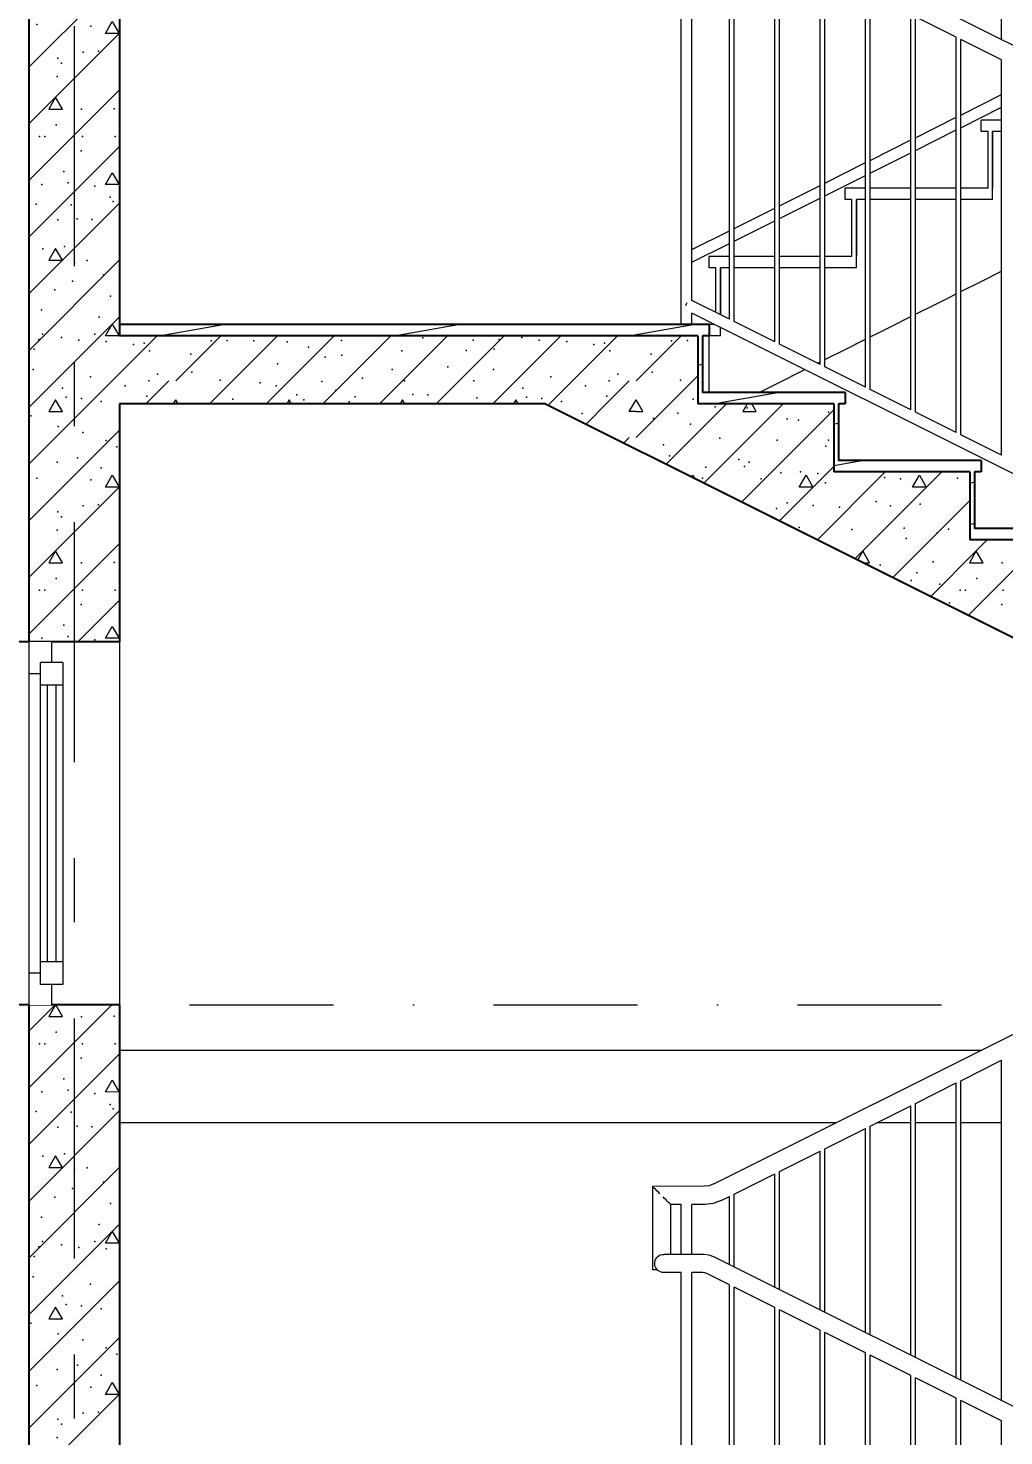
# Model space of a CAD drawing. Header units: millimetres. Extents: x 18162 to 7085488, y 72188 to 247925.
# Drawn here: x 3665227 to 3667379, y 133168 to 136271 of the extents above; entities that cross this region are included whole.
import ezdxf
from ezdxf.enums import TextEntityAlignment as Align

# ---------------------------------------------------------------- set-up
doc = ezdxf.new("R2010")
doc.units = ezdxf.units.MM
doc.header["$MEASUREMENT"] = 0
for name, pattern in [('Dot & Dashed', [670.277762, 317.5, -176.388889, 0, -176.388874]), ('Double Dashed', [1093.611073, 529.166651, -211.666656, 141.111112, -211.666656]), ('Wipeout_Contour', [1000, 0, -1000])]:
    doc.linetypes.add(name, pattern=pattern)
for name, color, linetype in [('Archicad Windows', 7, 'Continuous'), ('Interior - Stair & Railing', 7, 'Continuous'), ('Structural - Bearing', 7, 'Continuous'), ('Structural - Grid', 7, 'Continuous'), ('Structural - Stair & Railing', 7, 'Continuous')]:
    doc.layers.add(name, color=color, linetype=linetype)
doc.styles.add('GENERATED_STYLE_3', font='', dxfattribs={"width": 0.8})
doc.styles.get('GENERATED_STYLE_3').set_extended_font_data('ISOCPEUR MON')
doc.dimstyles.new('GENERATED_STYLE__7', dxfattribs={"dimtxt": 220.000005, "dimasz": 114, "dimexe": 0.18, "dimexo": 342.629951, "dimgap": 0, "dimtad": 1, "dimdec": 0, "dimzin": 0, "dimdsep": 46, "dimtxsty": 'GENERATED_STYLE_3', "dimblk": 'ARROWHEAD_2', "dimblk1": 'ARROWHEAD_2', "dimblk2": 'ARROWHEAD_2', "dimcen": 0.09, "dimclrd": 13, "dimclre": 13, "dimclrt": 13, "dimadec": 0, "dimazin": 0, "dimtfac": 1, "dimtdec": 4, "dimtmove": 0, "dimatfit": 3, "dimfxl": 1, "dimtolj": 1, "dimtzin": 0, "dimarcsym": 0})
pattern_1 = [(10, (3761974.73, 95118.01), (-15.628336, 88.632695), [])]

# ---------------------------------------------------------------- blocks, each defined once
blk = doc.blocks.new('*X917', base_point=(3761974.7, 95118))
at = {"layer": 'Structural - Bearing', "color": 7, "linetype": 'Continuous', "lineweight": 9}
for p, q in [((3665229.1, 133934.9), (3665312.1, 134018)), ((3665229.1, 133809.9), (3665429.1, 134009.9)), ((3665397.6, 133926), (3665412.8, 133952)), ((3665427.7, 133925.9), (3665397.6, 133926)), ((3665412.8, 133952), (3665427.7, 133925.9)), ((3665229.1, 133684.9), (3665429.1, 133884.9)), ((3665287.8, 133785.3), (3665272.9, 133759.3)), ((3665302.9, 133759.3), (3665287.8, 133785.3)), ((3665229.1, 133559.9), (3665429.1, 133759.9)), ((3665272.9, 133759.3), (3665302.9, 133759.3)), ((3665229.1, 133434.9), (3665429.1, 133634.9)), ((3665397.6, 133592.6), (3665412.8, 133618.6)), ((3665412.8, 133618.6), (3665427.7, 133592.6)), ((3665427.7, 133592.6), (3665397.6, 133592.6)), ((3665229.1, 133309.9), (3665429.1, 133509.9)), ((3665287.8, 133452), (3665272.9, 133425.9)), ((3665302.9, 133426), (3665287.8, 133452)), ((3665272.9, 133425.9), (3665302.9, 133426)), ((3665229.1, 133184.9), (3665429.1, 133384.9)), ((3665397.6, 133259.3), (3665412.8, 133285.3)), ((3665412.8, 133285.3), (3665427.7, 133259.3)), ((3665287.8, 133118.6), (3665429.1, 133259.9)), ((3665427.7, 133259.3), (3665397.6, 133259.3)), ((3665229.1, 132934.9), (3665412.8, 133118.6)), ((3665229.1, 133059.9), (3665287.8, 133118.6)), ((3665287.8, 133118.6), (3665272.9, 133092.6)), ((3665302.9, 133092.6), (3665287.8, 133118.6)), ((3665412.8, 133118.6), (3665429.1, 133134.9)), ((3665272.9, 133092.6), (3665302.9, 133092.6)), ((3665229.1, 132809.9), (3665429.1, 133009.9)), ((3665397.6, 132926), (3665412.8, 132952)), ((3665412.8, 132952), (3665427.7, 132925.9)), ((3665427.7, 132925.9), (3665397.6, 132926)), ((3665229.1, 132684.9), (3665429.1, 132884.9)), ((3665287.8, 132785.3), (3665272.9, 132759.3)), ((3665302.9, 132759.3), (3665287.8, 132785.3)), ((3665229.1, 132559.9), (3665429.1, 132759.9)), ((3665272.9, 132759.3), (3665302.9, 132759.3)), ((3665229.1, 132434.9), (3665429.1, 132634.9)), ((3665397.6, 132592.6), (3665412.8, 132618.6)), ((3665427.7, 132592.6), (3665397.6, 132592.6)), ((3665412.8, 132618.6), (3665427.7, 132592.6)), ((3665229.1, 132309.9), (3665429.1, 132509.9)), ((3665287.8, 132452), (3665272.9, 132425.9)), ((3665302.9, 132426), (3665287.8, 132452)), ((3665272.9, 132425.9), (3665302.9, 132426)), ((3665229.1, 132184.9), (3665429.1, 132384.9)), ((3665397.6, 132259.3), (3665412.8, 132285.3)), ((3665412.8, 132285.3), (3665427.7, 132259.3)), ((3665287.8, 132118.6), (3665429.1, 132259.9)), ((3665427.7, 132259.3), (3665397.6, 132259.3)), ((3665412.8, 132118.6), (3665429.1, 132134.9)), ((3665229.1, 131934.9), (3665412.8, 132118.6)), ((3665229.1, 132059.9), (3665287.8, 132118.6)), ((3665287.8, 132118.6), (3665272.9, 132092.6)), ((3665302.9, 132092.6), (3665287.8, 132118.6)), ((3665272.9, 132092.6), (3665302.9, 132092.6)), ((3665337.2, 131918), (3665429.1, 132009.9)), ((3665397.6, 131925.9), (3665412.8, 131951.9)), ((3665412.8, 131951.9), (3665427.7, 131925.9)), ((3665427.7, 131925.9), (3665397.6, 131925.9))]:
    blk.add_line(p, q, dxfattribs=at)
for p in [(3665344.5, 134000.3), (3665257.8, 133926), (3665306.1, 133954.9), (3665315.8, 133930.3), (3665374.1, 133922.9), (3665408, 133898.3), (3665244.8, 133882.9), (3665322.1, 133881.4), (3665414.8, 133889.1), (3665229.4, 133844.3), (3665293, 133848.4), (3665335.1, 133850.8), (3665367.7, 133849.2), (3665367.7, 133849.2), (3665259.9, 133784.3), (3665307.6, 133789.5), (3665329.5, 133754.7), (3665357.8, 133758.6), (3665428.6, 133769.1), (3665325.2, 133713.1), (3665393.3, 133727.5), (3665286.5, 133694.4), (3665409.1, 133680.2), (3665256.8, 133650.2), (3665383.9, 133634.1), (3665251, 133584.7), (3665258.7, 133596.1), (3665300.9, 133588.8), (3665339.1, 133583.1), (3665374.6, 133596.1), (3665240.2, 133563), (3665399.7, 133580.1), (3665238.5, 133518.2), (3665365.1, 133502.1), (3665303.1, 133477), (3665311.4, 133457.2), (3665345.3, 133454.9), (3665388.3, 133447.9), (3665233.1, 133416.6), (3665293.2, 133392.6), (3665348, 133379.7), (3665399.4, 133362.1), (3665422.5, 133348.2), (3665291.4, 133314.3), (3665336.2, 133323.9), (3665246.4, 133278.7), (3665365.4, 133275.6), (3665388.5, 133301.9), (3665348.5, 133218), (3665382.4, 133220), (3665292.7, 133204.5), (3665300.5, 133193.7), (3665291.2, 133164.3), (3665345, 133092), (3665417.2, 133093.2), (3665289, 133058), (3665252.3, 133031.9), (3665264.4, 133032), (3665347.1, 133031.9), (3665419.2, 133031.9), (3665344.5, 133000.3), (3665306.1, 132954.9), (3665257.8, 132925.9), (3665315.8, 132930.2), (3665374.1, 132922.9), (3665244.8, 132882.9), (3665322.1, 132881.3), (3665408, 132898.3), (3665414.8, 132889.1), (3665229.4, 132844.3), (3665293, 132848.3), (3665335.1, 132850.8), (3665367.7, 132849.2), (3665367.7, 132849.2), (3665259.9, 132784.3), (3665307.6, 132789.4), (3665329.5, 132754.7), (3665357.8, 132758.5), (3665428.6, 132769.1), (3665393.3, 132727.4), (3665286.5, 132694.4), (3665325.2, 132713.1), (3665409.1, 132680.2), (3665256.8, 132650.2), (3665383.9, 132634.1), (3665258.7, 132596.1), (3665374.6, 132596.1), (3665240.2, 132563), (3665251, 132584.6), (3665300.9, 132588.8), (3665339.1, 132583.1), (3665399.7, 132580), (3665238.5, 132518.2), (3665365.1, 132502.1), (3665303.1, 132477), (3665311.4, 132457.2), (3665345.3, 132454.8), (3665388.3, 132447.8), (3665233.1, 132416.6), (3665293.2, 132392.6), (3665348, 132379.7), (3665399.4, 132362.1), (3665422.5, 132348.2), (3665291.4, 132314.3), (3665336.2, 132323.9), (3665388.5, 132301.9), (3665246.4, 132278.7), (3665365.4, 132275.6), (3665348.5, 132217.9), (3665382.4, 132220), (3665292.7, 132204.5), (3665300.5, 132193.7), (3665291.2, 132164.3), (3665345, 132092), (3665417.2, 132093.2), (3665252.3, 132031.8), (3665264.4, 132032), (3665289, 132058), (3665347.1, 132031.8), (3665419.2, 132031.8), (3665344.5, 132000.3), (3665306.1, 131954.9), (3665257.8, 131925.9), (3665315.8, 131930.2), (3665374.1, 131922.9)]:
    blk.add_point(p, dxfattribs=at)
blk = doc.blocks.new('*X925', base_point=(3761974.7, 95118))
at = {"layer": 'Structural - Stair & Railing', "color": 7, "linetype": 'Continuous', "lineweight": 9}
for p, q in [((3666374.3, 135440.1), (3666377.2, 135443)), ((3666457.7, 135398.4), (3666502.2, 135443)), ((3666552.9, 135426), (3666562.8, 135443)), ((3666568, 135426), (3666552.9, 135426)), ((3666568, 135368.7), (3666642.4, 135443)), ((3666568, 135426), (3666583.1, 135426)), ((3666583.1, 135426), (3666573.3, 135443)), ((3666634.4, 135310.1), (3666767.4, 135443)), ((3666717.8, 135268.4), (3666892.4, 135443)), ((3666801.1, 135226.7), (3667004, 135429.6)), ((3666812.9, 135443), (3666803.1, 135426)), ((3666803.1, 135426), (3666833.1, 135426)), ((3666833.1, 135426), (3666823.3, 135443)), ((3666541, 135356.8), (3666552.9, 135368.7)), ((3666884.4, 135185.1), (3667004, 135304.6)), ((3666967.8, 135143.4), (3667117.4, 135293)), ((3667068, 135118.7), (3667242.4, 135293)), ((3666691, 135281.8), (3666693, 135285.3)), ((3666693, 135285.3), (3666696.7, 135278.9)), ((3666927.9, 135259.3), (3666943, 135285.3)), ((3666957.9, 135259.3), (3666927.9, 135259.3)), ((3666943, 135285.3), (3666957.9, 135259.3)), ((3667177.9, 135259.3), (3667193, 135285.3)), ((3667207.9, 135259.3), (3667177.9, 135259.3)), ((3667193, 135285.3), (3667207.9, 135259.3)), ((3667193, 135118.7), (3667304, 135229.6)), ((3667318, 135118.7), (3667342.4, 135143)), ((3667051.1, 135101.7), (3667068, 135118.6)), ((3667068, 135118.7), (3667056.7, 135098.9)), ((3667083.1, 135092.7), (3667068, 135118.7)), ((3667134.4, 135060.1), (3667193, 135118.6)), ((3667217.8, 135018.4), (3667318, 135118.6)), ((3667301.1, 134976.7), (3667443, 135118.6)), ((3667318, 135118.7), (3667303.1, 135092.6)), ((3667333.1, 135092.7), (3667318, 135118.7)), ((3667069.3, 135092.6), (3667083.1, 135092.7)), ((3667303.1, 135092.6), (3667333.1, 135092.7))]:
    blk.add_line(p, q, dxfattribs=at)
for p in [(3666448.8, 135421.2), (3666448.8, 135421.2), (3666660, 135422.4), (3666742.4, 135436.3), (3666813.2, 135433.8), (3666992.3, 135424.7), (3666606.5, 135410.3), (3666688.2, 135398), (3666901.1, 135410), (3666926.4, 135406.6), (3666628.8, 135352.2), (3666752.6, 135366.9), (3666879.2, 135362.6), (3666992.3, 135362.9), (3666641.5, 135328.2), (3666986.1, 135349.8), (3666721.5, 135303.6), (3666794.5, 135320.4), (3666806.8, 135305), (3666817.7, 135314.3), (3666887.2, 135291.1), (3666930.7, 135292.8), (3666714.1, 135278.7), (3666843.9, 135277.2), (3666969.1, 135289.5), (3666985.8, 135268.9), (3667115.9, 135280.3), (3667151.4, 135277.2), (3667276.6, 135278.7), (3667097.4, 135227.7), (3666877.9, 135212.3), (3666901.3, 135224.4), (3666958.8, 135218.7), (3667016.6, 135214.8), (3667128.8, 135218), (3667128.8, 135218), (3667194.7, 135221.5), (3666927.4, 135170.6), (3667044, 135165.9), (3667159.2, 135169), (3667257.1, 135166.7), (3667163.8, 135145.8), (3667231.7, 135158.7), (3667106.1, 135086.9), (3667223.3, 135094.6), (3667375.2, 135092.1), (3667174.3, 135053.5), (3667187.1, 135070.2), (3667238.2, 135045.4), (3667319.2, 135058), (3667282.6, 135031.9), (3667294.6, 135032), (3667377.3, 135031.9), (3667259.3, 135004.5), (3667374.7, 135000.3)]:
    blk.add_point(p, dxfattribs=at)
blk = doc.blocks.new('*X926', base_point=(3761974.7, 95118))
at = {"layer": 'Structural - Stair & Railing', "color": 7, "linetype": 'Continuous', "lineweight": 9}
for p, q in [((3665429.1, 135510), (3665512.1, 135593)), ((3665552.9, 135493.7), (3665652.2, 135593)), ((3665627.2, 135443), (3665777.2, 135593)), ((3665662.8, 135592.7), (3665663, 135593)), ((3665692.8, 135592.6), (3665662.8, 135592.7)), ((3665692.6, 135593), (3665692.8, 135592.6)), ((3665752.2, 135443), (3665902.2, 135593)), ((3665877.2, 135443), (3666027.2, 135593)), ((3665912.8, 135592.7), (3665913, 135593)), ((3665942.8, 135592.6), (3665912.8, 135592.7)), ((3665942.6, 135593), (3665942.8, 135592.6)), ((3666002.2, 135443), (3666152.2, 135593)), ((3666127.2, 135443), (3666277.2, 135593)), ((3666162.8, 135592.7), (3666163, 135593)), ((3666192.8, 135592.6), (3666162.8, 135592.7)), ((3666192.6, 135593), (3666192.8, 135592.6)), ((3666252.2, 135443), (3666402.2, 135593)), ((3666377.2, 135443), (3666527.2, 135593)), ((3666412.8, 135592.7), (3666413, 135593)), ((3666442.8, 135592.6), (3666412.8, 135592.7)), ((3666442.6, 135593), (3666442.8, 135592.6)), ((3666568, 135493.7), (3666667.4, 135593)), ((3666677.9, 135592.7), (3666678.1, 135593)), ((3666704, 135592.6), (3666677.9, 135592.7)), ((3665487.1, 135443), (3665537.8, 135493.7)), ((3666502.2, 135443), (3666552.9, 135493.7)), ((3666642.4, 135443), (3666704, 135504.6)), ((3665547.7, 135443), (3665552.9, 135452)), ((3665558.1, 135443), (3665552.9, 135452)), ((3665802.9, 135452), (3665797.7, 135443)), ((3665808.1, 135443), (3665802.9, 135452)), ((3666052.9, 135452), (3666047.7, 135443)), ((3666058.1, 135443), (3666052.9, 135452)), ((3666302.9, 135452), (3666297.7, 135443)), ((3666308.1, 135443), (3666302.9, 135452)), ((3666562.8, 135443), (3666568, 135452)), ((3666573.3, 135443), (3666568, 135452))]:
    blk.add_line(p, q, dxfattribs=at)
for p in [(3665459.6, 135573.9), (3665483.1, 135576.9), (3665630.7, 135581.8), (3665665.9, 135582.2), (3665689.1, 135592.5), (3665725.3, 135581.6), (3665798.6, 135579.6), (3665918.3, 135582.2), (3666098, 135588), (3666209, 135583.2), (3666266.1, 135584.7), (3666316, 135588.9), (3666354.2, 135583.2), (3666414.9, 135580.1), (3666474.7, 135573.9), (3666498.2, 135576.9), (3666645.9, 135581.8), (3666681.1, 135582.2), (3665495.2, 135560), (3665586.2, 135552.2), (3665845.8, 135567.7), (3665882.3, 135546.1), (3665918.8, 135550.4), (3666051.3, 135560), (3666193.5, 135560.1), (3666255.3, 135563.1), (3666510.3, 135560), (3666601.3, 135552.2), (3665512.3, 135508.4), (3665588.1, 135512.8), (3665777.2, 135531.1), (3666030.4, 135518.2), (3666152.8, 135524.6), (3666253.6, 135518.2), (3666527.4, 135508.4), (3666603.3, 135512.8), (3665441, 135482.3), (3665493.6, 135493.5), (3665651.1, 135495.1), (3665739.3, 135489.5), (3665774.2, 135482.3), (3665874.8, 135492.4), (3665964.7, 135499.8), (3666057.5, 135493.5), (3666210.2, 135493.5), (3666318.2, 135477.1), (3666380.3, 135502.1), (3666456.1, 135482.3), (3666508.7, 135493.5), (3666666.2, 135495.1), (3665488.7, 135459.5), (3665678.9, 135453.3), (3665820.1, 135462.4), (3665834.9, 135451.9), (3665906.1, 135471.9), (3665935.1, 135447), (3665948.6, 135458.4), (3666076, 135463.7), (3666108.5, 135462.6), (3666216.7, 135456.4), (3666326.5, 135457.3), (3666360.4, 135454.9), (3666403.4, 135447.9), (3666503.8, 135459.5), (3666694, 135453.3)]:
    blk.add_point(p, dxfattribs=at)
blk = doc.blocks.new('*X929', base_point=(3761974.7, 95118))
at = {"layer": 'Structural - Bearing', "color": 7, "linetype": 'Continuous', "lineweight": 9}
for p, q in [((3665229.1, 134059.9), (3665287.1, 134118)), ((3665287.4, 134118), (3665272.9, 134092.6)), ((3665302.9, 134092.6), (3665288.1, 134118)), ((3665312.1, 134018), (3665412.1, 134118)), ((3665272.9, 134092.6), (3665302.9, 134092.6))]:
    blk.add_line(p, q, dxfattribs=at)
for p in [(3665345, 134092), (3665417.2, 134093.2), (3665289, 134058), (3665252.3, 134031.9), (3665264.4, 134032), (3665347.1, 134031.9), (3665419.2, 134031.9)]:
    blk.add_point(p, dxfattribs=at)
blk = doc.blocks.new('*X930', base_point=(3761974.7, 95118))
at = {"layer": 'Structural - Bearing', "color": 7, "linetype": 'Continuous', "lineweight": 9}
for p, q in [((3665229.1, 136935), (3665312.1, 137018)), ((3665229.1, 136810), (3665429.1, 137010)), ((3665397.6, 136926), (3665412.8, 136952)), ((3665412.8, 136952), (3665427.7, 136926)), ((3665427.7, 136926), (3665397.6, 136926)), ((3665229.1, 136685), (3665429.1, 136885)), ((3665287.8, 136785.4), (3665272.9, 136759.3)), ((3665302.9, 136759.4), (3665287.8, 136785.4)), ((3665229.1, 136560), (3665429.1, 136760)), ((3665272.9, 136759.3), (3665302.9, 136759.4)), ((3665229.1, 136435), (3665429.1, 136635)), ((3665397.6, 136592.7), (3665412.8, 136618.7)), ((3665412.8, 136618.7), (3665427.7, 136592.7)), ((3665427.7, 136592.7), (3665397.6, 136592.7)), ((3665229.1, 136310), (3665429.1, 136510)), ((3665287.8, 136452), (3665272.9, 136426)), ((3665302.9, 136426), (3665287.8, 136452)), ((3665272.9, 136426), (3665302.9, 136426)), ((3665229.1, 136185), (3665429.1, 136385)), ((3665397.6, 136259.4), (3665412.8, 136285.4)), ((3665412.8, 136285.4), (3665427.7, 136259.3)), ((3665287.8, 136118.7), (3665429.1, 136260)), ((3665427.7, 136259.3), (3665397.6, 136259.4)), ((3665412.8, 136118.7), (3665429.1, 136135)), ((3665229.1, 135935), (3665412.8, 136118.7)), ((3665229.1, 136060), (3665287.8, 136118.7)), ((3665287.8, 136118.7), (3665272.9, 136092.6)), ((3665302.9, 136092.7), (3665287.8, 136118.7)), ((3665272.9, 136092.6), (3665302.9, 136092.7)), ((3665229.1, 135810), (3665429.1, 136010)), ((3665397.6, 135926), (3665412.8, 135952)), ((3665412.8, 135952), (3665427.7, 135926)), ((3665427.7, 135926), (3665397.6, 135926)), ((3665229.1, 135685), (3665429.1, 135885)), ((3665229.1, 135560), (3665429.1, 135760)), ((3665287.8, 135785.3), (3665272.9, 135759.3)), ((3665272.9, 135759.3), (3665302.9, 135759.3)), ((3665302.9, 135759.3), (3665287.8, 135785.3)), ((3665229.1, 135435), (3665429.1, 135635)), ((3665397.6, 135592.7), (3665412.8, 135618.7)), ((3665412.8, 135618.7), (3665427.7, 135592.6)), ((3665427.7, 135592.6), (3665397.6, 135592.7)), ((3665229.1, 135310), (3665429.1, 135510)), ((3665287.8, 135452), (3665272.9, 135426)), ((3665302.9, 135426), (3665287.8, 135452)), ((3665272.9, 135426), (3665302.9, 135426)), ((3665229.1, 135185), (3665429.1, 135385)), ((3665287.8, 135118.7), (3665429.1, 135260)), ((3665397.6, 135259.3), (3665412.8, 135285.3)), ((3665427.7, 135259.3), (3665397.6, 135259.3)), ((3665412.8, 135285.3), (3665427.7, 135259.3)), ((3665412.8, 135118.7), (3665429.1, 135135)), ((3665229.1, 134934.9), (3665412.8, 135118.6)), ((3665229.1, 135059.9), (3665287.8, 135118.6)), ((3665287.8, 135118.7), (3665272.9, 135092.6)), ((3665302.9, 135092.7), (3665287.8, 135118.7)), ((3665272.9, 135092.6), (3665302.9, 135092.7)), ((3665337.1, 134918), (3665429.1, 135009.9)), ((3665397.6, 134926), (3665412.8, 134952)), ((3665412.8, 134952), (3665427.7, 134926)), ((3665427.7, 134926), (3665397.6, 134926))]:
    blk.add_line(p, q, dxfattribs=at)
for p in [(3665344.5, 137000.4), (3665306.1, 136955), (3665257.8, 136926), (3665315.8, 136930.3), (3665374.1, 136923), (3665244.8, 136883), (3665322.1, 136881.4), (3665408, 136898.3), (3665414.8, 136889.1), (3665229.4, 136844.3), (3665293, 136848.4), (3665335.1, 136850.9), (3665367.7, 136849.3), (3665367.7, 136849.3), (3665259.9, 136784.4), (3665307.6, 136789.5), (3665329.5, 136754.7), (3665357.8, 136758.6), (3665428.6, 136769.2), (3665393.3, 136727.5), (3665286.5, 136694.4), (3665325.2, 136713.2), (3665409.1, 136680.3), (3665256.8, 136650.2), (3665383.9, 136634.2), (3665258.7, 136596.1), (3665374.6, 136596.1), (3665240.2, 136563.1), (3665251, 136584.7), (3665300.9, 136588.9), (3665339.1, 136583.2), (3665399.7, 136580.1), (3665238.5, 136518.2), (3665365.1, 136502.1), (3665303.1, 136477.1), (3665311.4, 136457.3), (3665345.3, 136454.9), (3665388.3, 136447.9), (3665233.1, 136416.7), (3665293.2, 136392.7), (3665348, 136379.8), (3665399.4, 136362.2), (3665422.5, 136348.3), (3665291.4, 136314.4), (3665336.2, 136324), (3665388.5, 136301.9), (3665246.4, 136278.7), (3665365.4, 136275.6), (3665292.7, 136204.6), (3665300.5, 136193.7), (3665348.5, 136218), (3665382.4, 136220), (3665291.2, 136164.4), (3665345, 136092.1), (3665417.2, 136093.3), (3665289, 136058), (3665252.3, 136031.9), (3665264.4, 136032), (3665347.1, 136031.9), (3665419.2, 136031.9), (3665344.5, 136000.3), (3665306.1, 135955), (3665257.8, 135926), (3665315.8, 135930.3), (3665374.1, 135923), (3665244.8, 135882.9), (3665322.1, 135881.4), (3665408, 135898.3), (3665414.8, 135889.1), (3665293, 135848.4), (3665335.1, 135850.9), (3665367.7, 135849.3), (3665367.7, 135849.3), (3665229.4, 135844.3), (3665307.6, 135789.5), (3665259.9, 135784.3), (3665357.8, 135758.6), (3665428.6, 135769.1), (3665329.5, 135754.7), (3665393.3, 135727.5), (3665286.5, 135694.4), (3665325.2, 135713.2), (3665409.1, 135680.2), (3665256.8, 135650.2), (3665383.9, 135634.1), (3665251, 135584.7), (3665258.7, 135596.1), (3665300.9, 135588.9), (3665339.1, 135583.2), (3665374.6, 135596.1), (3665399.7, 135580.1), (3665240.2, 135563.1), (3665238.5, 135518.2), (3665303.1, 135477.1), (3665365.1, 135502.1), (3665311.4, 135457.3), (3665345.3, 135454.9), (3665388.3, 135447.9), (3665233.1, 135416.7), (3665293.2, 135392.6), (3665348, 135379.8), (3665399.4, 135362.2), (3665336.2, 135324), (3665422.5, 135348.3), (3665291.4, 135314.3), (3665388.5, 135301.9), (3665246.4, 135278.7), (3665365.4, 135275.6), (3665292.7, 135204.5), (3665348.5, 135218), (3665382.4, 135220), (3665300.5, 135193.7), (3665291.2, 135164.4), (3665345, 135092.1), (3665417.2, 135093.3), (3665289, 135058), (3665252.3, 135031.9), (3665264.4, 135032), (3665347.1, 135031.9), (3665419.2, 135031.9), (3665344.5, 135000.3), (3665306.1, 134955), (3665257.8, 134926), (3665315.8, 134930.3), (3665374.1, 134922.9)]:
    blk.add_point(p, dxfattribs=at)
blk = doc.blocks.new('Standard grid marker[358]_3', base_point=(3665329.1, 147118))
at = {"layer": 'Structural - Grid', "color": 13, "linetype": 'Double Dashed', "lineweight": 13}
blk.add_line((3665329.1, 146118), (3665329.1, 88118), dxfattribs=at)
at = {"layer": 'Structural - Grid', "color": 13, "lineweight": 13, "style": 'GENERATED_STYLE_3'}
blk.add_attdef('AC_MarkerText_1', text='', height=250, rotation=360, dxfattribs=at).set_placement((3665329.1, 86943), align=Align.TOP_CENTER)
blk = doc.blocks.new('*D1230', base_point=(3761974.7, 95118))
at = {"color": 12, "linetype": 'Continuous', "lineweight": 35}
for p, q in [((3661904.5, 134161.3), (3662054.5, 134074.7)), ((3661904.5, 132661.3), (3662054.5, 132574.7))]:
    blk.add_line(p, q, dxfattribs=at)
at = {"color": 13, "linetype": 'Continuous', "lineweight": 13}
for p, q in [((3665086.4, 134118), (3661867, 134118)), ((3661979.5, 132618), (3661979.5, 134118)), ((3665086.4, 132618), (3661867, 132618))]:
    blk.add_line(p, q, dxfattribs=at)
at = {"color": 13, "lineweight": 13, "insert": (3662043.3, 133108.9), "char_height": 220, "attachment_point": 7, "rotation": 90, "style": 'GENERATED_STYLE_3'}
blk.add_mtext('\\A1;{\\pql;\\fISOCPEUR MON|b0|i0|c0|p0;\\W0.800000;1,500}', dxfattribs=at)
blk = doc.blocks.new('ARROWHEAD_2')
at = {"color": 0, "linetype": 'Continuous', "lineweight": 0}
for p, q in [((-0.378, -0.655), (0.378, 0.655)), ((0, 0), (-1, 0))]:
    blk.add_line(p, q, dxfattribs=at)
blk = doc.blocks.new('*D1231', base_point=(3761974.7, 95118))
at = {"color": 12, "linetype": 'Continuous', "lineweight": 35}
for p, q in [((3661904.5, 134961.3), (3662054.5, 134874.7)), ((3661904.5, 134161.3), (3662054.5, 134074.7))]:
    blk.add_line(p, q, dxfattribs=at)
at = {"color": 13, "linetype": 'Continuous', "lineweight": 13}
for p, q in [((3665086.4, 134918), (3661867, 134918)), ((3661979.5, 134118), (3661979.5, 134918)), ((3665086.4, 134118), (3661867, 134118))]:
    blk.add_line(p, q, dxfattribs=at)
at = {"color": 13, "lineweight": 13, "insert": (3661999.4, 134333.6), "char_height": 220, "attachment_point": 7, "rotation": 90, "style": 'GENERATED_STYLE_3'}
blk.add_mtext('\\A1;{\\pql;\\fISOCPEUR MON|b0|i0|c0|p0;\\W0.800000;800}', dxfattribs=at)
blk = doc.blocks.new('*D1232', base_point=(3761974.7, 95118))
at = {"color": 12, "linetype": 'Continuous', "lineweight": 35}
for p, q in [((3661904.5, 135661.3), (3662054.5, 135574.7)), ((3661904.5, 134961.3), (3662054.5, 134874.7))]:
    blk.add_line(p, q, dxfattribs=at)
at = {"color": 13, "linetype": 'Continuous', "lineweight": 13}
for p, q in [((3665086.4, 135618), (3661867, 135618)), ((3661979.5, 134918), (3661979.5, 135618)), ((3665086.4, 134918), (3661867, 134918))]:
    blk.add_line(p, q, dxfattribs=at)
at = {"color": 13, "lineweight": 13, "insert": (3661999.4, 135083.6), "char_height": 220, "attachment_point": 7, "rotation": 90, "style": 'GENERATED_STYLE_3'}
blk.add_mtext('\\A1;{\\pql;\\fISOCPEUR MON|b0|i0|c0|p0;\\W0.800000;700}', dxfattribs=at)
blk = doc.blocks.new('*D1233', base_point=(3761974.7, 95118))
at = {"color": 12, "linetype": 'Continuous', "lineweight": 35}
for p, q in [((3661904.5, 137061.3), (3662054.5, 136974.7)), ((3661904.5, 135661.3), (3662054.5, 135574.7))]:
    blk.add_line(p, q, dxfattribs=at)
at = {"color": 13, "linetype": 'Continuous', "lineweight": 13}
for p, q in [((3665086.4, 137018), (3661867, 137018)), ((3661979.5, 135618), (3661979.5, 137018)), ((3665086.4, 135618), (3661867, 135618))]:
    blk.add_line(p, q, dxfattribs=at)
at = {"color": 13, "lineweight": 13, "insert": (3662043.3, 136050.1), "char_height": 220, "attachment_point": 7, "rotation": 90, "style": 'GENERATED_STYLE_3'}
blk.add_mtext('\\A1;{\\pql;\\fISOCPEUR MON|b0|i0|c0|p0;\\W0.800000;1,400}', dxfattribs=at)

msp = doc.modelspace()

# ---------------------------------------------------------------- hatches: boundary and pattern name
at = {"layer": 'Structural - Stair & Railing', "linetype": 'Continuous', "lineweight": 9}
h = msp.add_hatch(dxfattribs=at)
h.set_pattern_fill('Wood_0003', style=0, pattern_type=2)
h.set_pattern_definition(pattern_1)
h.paths.add_polyline_path([(3665429.1, 135593), (3666729.1, 135593), (3666729.1, 135618), (3665429.1, 135618)])
h = msp.add_hatch(dxfattribs=at)
h.set_pattern_fill('Wood_0003', style=0, pattern_type=2)
h.set_pattern_definition(pattern_1)
h.paths.add_polyline_path([(3666714.1, 135593), (3666704.1, 135593), (3666704.1, 135468), (3666714.1, 135468)])
h = msp.add_hatch(dxfattribs=at)
h.set_pattern_fill('Wood_0003', style=0, pattern_type=2)
h.set_pattern_definition(pattern_1)
h.paths.add_polyline_path([(3666704.1, 135443), (3667029.1, 135443), (3667029.1, 135468), (3666704.1, 135468)])
h = msp.add_hatch(dxfattribs=at)
h.set_pattern_fill('Wood_0003', style=0, pattern_type=2)
h.set_pattern_definition(pattern_1)
h.paths.add_polyline_path([(3667014.1, 135443), (3667004.1, 135443), (3667004.1, 135318), (3667014.1, 135318)])
h = msp.add_hatch(dxfattribs=at)
h.set_pattern_fill('Wood_0003', style=0, pattern_type=2)
h.set_pattern_definition(pattern_1)
h.paths.add_polyline_path([(3667004.1, 135318), (3667004.1, 135293), (3667329.1, 135293), (3667329.1, 135318)])
h = msp.add_hatch(dxfattribs=at)
h.set_pattern_fill('Wood_0003', style=0, pattern_type=2)
h.set_pattern_definition(pattern_1)
h.paths.add_polyline_path([(3667314.1, 135293), (3667304.1, 135293), (3667304.1, 135168), (3667314.1, 135168)])
h = msp.add_hatch(dxfattribs=at)
h.set_pattern_fill('Wood_0003', style=0, pattern_type=2)
h.set_pattern_definition(pattern_1)
h.paths.add_polyline_path([(3667304.1, 135143), (3667629.1, 135143), (3667629.1, 135168), (3667304.1, 135168)])

# ---------------------------------------------------------------- linework, layer by layer
at = {"layer": 'Archicad Windows', "color": 7, "linetype": 'Continuous', "lineweight": 9}
for p, q in [((3665429.1, 134918), (3665429.1, 134118)), ((3665304.1, 134783.9), (3665304.1, 134729.1)), ((3665304.1, 134729.1), (3665304.1, 134694.9)), ((3665304.1, 134694.9), (3665304.1, 134640.1)), ((3665304.1, 134640.1), (3665304.1, 134605.8)), ((3665304.1, 134605.8), (3665304.1, 134551)), ((3665304.1, 134551), (3665304.1, 134516.8)), ((3665304.1, 134516.8), (3665304.1, 134462)), ((3665304.1, 134462), (3665304.1, 134427.7)), ((3665304.1, 134427.7), (3665304.1, 134372.9)), ((3665304.1, 134372.9), (3665304.1, 134338.7)), ((3665304.1, 134338.7), (3665304.1, 134283.9)), ((3665304.1, 134283.9), (3665304.1, 134249.6))]:
    msp.add_line(p, q, dxfattribs=at)
at = {"layer": 'Interior - Stair & Railing', "color": 7, "linetype": 'Continuous', "lineweight": 9}
for p, q in [((3667374.1, 136245.5), (3667374.1, 136995.8)), ((3669418.5, 135223.3), (3666739.6, 136562.7)), ((3666667.1, 135618), (3666667.1, 136527.9)), ((3666691.1, 135671), (3666691.1, 136527.9)), ((3666774.1, 135629.5), (3666774.1, 136500.8)), ((3666784.1, 135624.5), (3666784.1, 136495.8)), ((3666874.1, 135579.5), (3666874.1, 136450.8)), ((3666884.1, 135574.5), (3666884.1, 136445.8)), ((3666974.1, 135529.5), (3666974.1, 136400.8)), ((3666984.1, 135524.5), (3666984.1, 136395.8)), ((3667074.1, 135479.5), (3667074.1, 136350.8)), ((3667084.1, 135474.5), (3667084.1, 136345.8)), ((3667174.1, 135429.5), (3667174.1, 136300.8)), ((3667274.1, 136250.8), (3667184.1, 136295.8)), ((3667184.1, 135424.5), (3667184.1, 136295.8)), ((3667274.1, 135379.5), (3667274.1, 136250.8)), ((3667374.1, 136200.8), (3667284.1, 136245.8)), ((3667284.1, 135374.5), (3667284.1, 136245.8)), ((3667374.1, 135329.5), (3667374.1, 136200.8)), ((3667284.1, 136079.5), (3667374.1, 136124.5)), ((3667284.1, 136051.5), (3667374.1, 136096.5)), ((3667184.1, 136029.5), (3667274.1, 136074.5)), ((3667184.1, 136001.5), (3667274.1, 136046.5)), ((3667084.1, 135979.5), (3667174.1, 136024.5)), ((3666984.1, 135929.5), (3667074.1, 135974.5)), ((3667084.1, 135951.5), (3667174.1, 135996.5)), ((3666984.1, 135901.5), (3667074.1, 135946.5)), ((3666884.1, 135879.5), (3666974.1, 135924.5)), ((3666884.1, 135851.5), (3666974.1, 135896.5)), ((3666784.1, 135829.5), (3666874.1, 135874.5)), ((3666691.1, 135783), (3666774.1, 135824.5)), ((3666784.1, 135801.5), (3666874.1, 135846.5)), ((3666691.1, 135755), (3666774.1, 135796.5)), ((3666678.1, 135661.1), (3666679.1, 135663)), ((3666679.1, 135663), (3666680, 135664.9)), ((3666680, 135664.9), (3666680.8, 135666.5)), ((3666774.1, 135629.5), (3666691.1, 135671)), ((3666677.3, 135659.5), (3666678.1, 135661.1)), ((3667467.1, 135255), (3666691.1, 135643)), ((3666691.1, 135618), (3666691.1, 135643)), ((3666874.1, 135579.5), (3666784.1, 135624.5)), ((3666974.1, 135529.5), (3666884.1, 135574.5)), ((3667074.1, 135479.5), (3666984.1, 135524.5)), ((3667174.1, 135429.5), (3667084.1, 135474.5)), ((3667274.1, 135379.5), (3667184.1, 135424.5)), ((3667374.1, 135329.5), (3667284.1, 135374.5)), ((3666739.6, 133723.3), (3668273.8, 134490.4)), ((3667284.1, 133950.8), (3667374.1, 133995.8)), ((3667374.1, 133245.5), (3667374.1, 133995.8)), ((3667184.1, 133900.8), (3667274.1, 133945.8)), ((3667274.1, 133295.5), (3667274.1, 133945.8)), ((3667284.1, 133290.5), (3667284.1, 133950.8)), ((3667084.1, 133850.8), (3667174.1, 133895.8)), ((3667174.1, 133345.5), (3667174.1, 133895.8)), ((3667184.1, 133340.5), (3667184.1, 133900.8)), ((3666984.1, 133800.8), (3667074.1, 133845.8)), ((3667074.1, 133395.5), (3667074.1, 133845.8)), ((3667084.1, 133390.5), (3667084.1, 133850.8)), ((3666984.1, 133440.5), (3666984.1, 133800.8)), ((3666884.1, 133750.8), (3666974.1, 133795.8)), ((3666974.1, 133445.5), (3666974.1, 133795.8)), ((3666784.1, 133700.8), (3666874.1, 133745.8)), ((3666874.1, 133495.5), (3666874.1, 133745.8)), ((3666884.1, 133490.5), (3666884.1, 133750.8)), ((3666717.8, 133718.1), (3666604.1, 133718)), ((3666604.4, 133717.7), (3666604.1, 133718)), ((3666604.1, 133718), (3666604.1, 133534)), ((3666605.3, 133716.8), (3666604.4, 133717.7)), ((3666606.7, 133715.3), (3666605.3, 133716.8)), ((3666608.7, 133713.3), (3666606.7, 133715.3)), ((3666611.2, 133710.9), (3666608.7, 133713.3)), ((3666614.1, 133708), (3666611.2, 133710.9)), ((3666617.2, 133704.9), (3666614.1, 133708)), ((3666729, 133719.4), (3666717.8, 133718.1)), ((3666739.6, 133723.3), (3666729, 133719.4)), ((3666620.6, 133701.5), (3666617.2, 133704.9)), ((3666630.9, 133691.2), (3666627.5, 133694.6)), ((3666634.1, 133688), (3666630.9, 133691.2)), ((3666636.9, 133685.2), (3666634.1, 133688)), ((3666639.4, 133682.7), (3666636.9, 133685.2)), ((3666641.4, 133680.7), (3666639.4, 133682.7)), ((3666642.8, 133679.3), (3666641.4, 133680.7)), ((3666643.8, 133678.4), (3666642.8, 133679.3)), ((3666644.1, 133678.1), (3666643.8, 133678.4)), ((3666667.1, 133678.1), (3666644.1, 133678.1)), ((3666644.1, 133678.1), (3666644.1, 133568)), ((3666667.1, 133567.9), (3666667.1, 133678.1)), ((3666720.2, 133678.2), (3666691.1, 133678.1)), ((3666691.1, 133567.9), (3666691.1, 133678.1)), ((3666738.3, 133680.3), (3666720.2, 133678.2)), ((3666755.4, 133686.5), (3666738.3, 133680.3)), ((3666755.4, 133686.5), (3666774.1, 133695.8)), ((3666774.1, 133545.5), (3666774.1, 133695.8)), ((3666784.1, 133540.5), (3666784.1, 133700.8)), ((3666609.3, 133551.5), (3666610.3, 133554.8)), ((3666610.3, 133554.8), (3666611.7, 133558)), ((3666611.7, 133558), (3666613.7, 133560.9)), ((3666613.7, 133560.9), (3666616.2, 133563.3)), ((3666616.2, 133563.3), (3666619.1, 133565.3)), ((3666619.1, 133565.3), (3666622.2, 133566.8)), ((3666622.2, 133566.8), (3666625.6, 133567.7)), ((3666625.6, 133567.7), (3666629.1, 133568)), ((3666717.8, 133567.9), (3666629.1, 133568)), ((3666729, 133566.6), (3666717.8, 133567.9)), ((3666739.6, 133562.7), (3666729, 133566.6)), ((3669418.5, 132223.3), (3666739.6, 133562.7)), ((3666604.4, 133534), (3666604.1, 133534)), ((3666605.3, 133534), (3666604.4, 133534)), ((3666606.7, 133534), (3666605.3, 133534)), ((3666608.7, 133534), (3666606.7, 133534)), ((3666611.2, 133534), (3666608.7, 133534)), ((3666609, 133548), (3666609.3, 133551.5)), ((3666609.3, 133544.5), (3666609, 133548)), ((3666610.2, 133541.2), (3666609.3, 133544.5)), ((3666611.7, 133538), (3666610.2, 133541.2)), ((3666614.1, 133534), (3666611.2, 133534)), ((3666613.7, 133535.2), (3666611.7, 133538)), ((3666616.2, 133532.7), (3666613.7, 133535.2)), ((3666614.9, 133534), (3666614.1, 133534)), ((3666619, 133530.7), (3666616.2, 133532.7)), ((3666622.2, 133529.2), (3666619, 133530.7)), ((3666625.6, 133528.3), (3666622.2, 133529.2)), ((3666629, 133528), (3666625.6, 133528.3)), ((3666667.1, 133527.9), (3666629, 133528)), ((3666667.1, 132618), (3666667.1, 133527.9)), ((3666715.5, 133527.9), (3666691.1, 133527.9)), ((3666691.1, 132671), (3666691.1, 133527.9)), ((3666719.8, 133527.4), (3666715.5, 133527.9)), ((3666723.8, 133525.9), (3666719.8, 133527.4)), ((3666774.1, 133500.8), (3666723.8, 133525.9)), ((3666774.1, 132629.5), (3666774.1, 133500.8)), ((3666874.1, 133450.8), (3666784.1, 133495.8)), ((3666784.1, 132624.5), (3666784.1, 133495.8)), ((3666874.1, 132579.5), (3666874.1, 133450.8)), ((3666974.1, 133400.8), (3666884.1, 133445.8)), ((3666884.1, 132574.5), (3666884.1, 133445.8)), ((3666974.1, 132529.5), (3666974.1, 133400.8)), ((3667074.1, 133350.8), (3666984.1, 133395.8)), ((3666984.1, 132524.5), (3666984.1, 133395.8)), ((3667074.1, 132479.5), (3667074.1, 133350.8)), ((3667174.1, 133300.8), (3667084.1, 133345.8)), ((3667084.1, 132474.5), (3667084.1, 133345.8)), ((3667174.1, 132429.5), (3667174.1, 133300.8)), ((3667274.1, 133250.8), (3667184.1, 133295.8)), ((3667184.1, 132424.5), (3667184.1, 133295.8)), ((3667274.1, 132379.5), (3667274.1, 133250.8)), ((3667374.1, 133200.8), (3667284.1, 133245.8)), ((3667284.1, 132374.5), (3667284.1, 133245.8)), ((3667374.1, 132329.5), (3667374.1, 133200.8))]:
    msp.add_line(p, q, dxfattribs=at)
at = {"layer": 'Structural - Bearing', "color": 7, "linetype": 'Continuous', "lineweight": 25}
for p, q in [((3665229.1, 137018), (3665229.1, 134918)), ((3665429.1, 137018), (3665429.1, 135618)), ((3665429.1, 135618), (3665429.1, 135593)), ((3665429.1, 135443), (3665429.1, 134918)), ((3665229.1, 134118), (3665229.1, 134018)), ((3665429.1, 134118), (3665429.1, 134018)), ((3665229.1, 134018), (3665229.1, 131918)), ((3665429.1, 134018), (3665429.1, 132618))]:
    msp.add_line(p, q, dxfattribs=at)
at = {"layer": 'Structural - Bearing', "color": 7, "linetype": 'Continuous', "lineweight": 9}
for p, q in [((3665429.1, 134018), (3667329.1, 134018)), ((3667009.1, 133858), (3665429.1, 133858)), ((3667174.1, 133858), (3667098.5, 133858)), ((3667274.1, 133858), (3667184, 133858)), ((3667374.1, 133858), (3667284, 133858))]:
    msp.add_line(p, q, dxfattribs=at)
at = {"layer": 'Structural - Bearing', "color": 7, "linetype": 'Continuous', "lineweight": 25, "flags": 128}
for points in [[(3665429.1, 134918), (3665279.1, 134918), (3665229.1, 134918), (3665079.1, 134918), (3665029.1, 134918), (3664979.1, 134918)], [(3665429.1, 134118), (3665279.1, 134118), (3665229.1, 134118), (3665079.1, 134118), (3665029.1, 134118), (3664979.1, 134118)]]:
    msp.add_lwpolyline(points, dxfattribs=at)
at = {"layer": 'Structural - Stair & Railing', "color": 7, "linetype": 'Continuous', "lineweight": 9}
for p, q in [((3667374.1, 136068), (3667329.1, 136068)), ((3667329.1, 136043), (3667329.1, 136068)), ((3667344.1, 136043), (3667329.1, 136043)), ((3667344.1, 135918), (3667344.1, 136043)), ((3667354.1, 136043), (3667354.1, 135918)), ((3667354.2, 135893), (3667354.2, 136043)), ((3667374.1, 136043), (3667354.2, 136043)), ((3667074.1, 135918), (3667029.1, 135918)), ((3667029.1, 135893), (3667029.1, 135918)), ((3667174.1, 135918), (3667084.1, 135918)), ((3667274.1, 135918), (3667184.1, 135918)), ((3667344.1, 135918), (3667284.1, 135918)), ((3667354.1, 135893), (3667354.1, 135918)), ((3667044.1, 135893), (3667029.1, 135893)), ((3667044.1, 135768), (3667044.1, 135893)), ((3667054.1, 135893), (3667054.1, 135768)), ((3667054.2, 135893), (3667054.1, 135893)), ((3667054.2, 135743), (3667054.2, 135893)), ((3667074.1, 135893), (3667054.2, 135893)), ((3667174.1, 135893), (3667084.1, 135893)), ((3667274.1, 135893), (3667184.1, 135893)), ((3667354.1, 135893), (3667284.1, 135893)), ((3667354.2, 135893), (3667354.1, 135893)), ((3666774.1, 135768), (3666729.1, 135768)), ((3666729.1, 135743), (3666729.1, 135768)), ((3666874.1, 135768), (3666784.1, 135768)), ((3666974.1, 135768), (3666884.1, 135768)), ((3667044.1, 135768), (3666984.1, 135768)), ((3667054.1, 135743), (3667054.1, 135768)), ((3666744.1, 135743), (3666729.1, 135743)), ((3666744.1, 135644.5), (3666744.1, 135743)), ((3666754.1, 135743), (3666754.1, 135639.5)), ((3666754.2, 135743), (3666754.1, 135743)), ((3666754.2, 135639.4), (3666754.2, 135743)), ((3666774.1, 135743), (3666754.2, 135743)), ((3666874.1, 135743), (3666784.1, 135743)), ((3666974.1, 135743), (3666884.1, 135743)), ((3667054.1, 135743), (3666984.1, 135743)), ((3667054.2, 135743), (3667054.1, 135743)), ((3667329.1, 135712.8), (3667374.1, 135735.3)), ((3667284.1, 135690.3), (3667329.1, 135712.8)), ((3667184.1, 135640.3), (3667229.1, 135662.8)), ((3667229.1, 135662.8), (3667254.1, 135675.3)), ((3667254.1, 135675.3), (3667274.1, 135685.3)), ((3667129.1, 135612.8), (3667174.1, 135635.3)), ((3666741.1, 135618), (3666729.1, 135618)), ((3666754.1, 135593), (3666754.1, 135611.5)), ((3666754.2, 135593), (3666754.2, 135611.5)), ((3667084.1, 135590.3), (3667104.1, 135600.3)), ((3667104.1, 135600.3), (3667129.1, 135612.8)), ((3666754.1, 135593), (3666729.1, 135593)), ((3666729.1, 135468), (3666729.1, 135593)), ((3666754.1, 135593), (3666754.2, 135593)), ((3667029.1, 135562.8), (3667074.1, 135585.3)), ((3666984.1, 135540.3), (3667029.1, 135562.8)), ((3666879.1, 135487.8), (3666940.3, 135518.4)), ((3666968.3, 135532.4), (3666974.1, 135535.3)), ((3666839.6, 135468), (3666879.1, 135487.8))]:
    msp.add_line(p, q, dxfattribs=at)
at = {"layer": 'Structural - Stair & Railing', "color": 7, "linetype": 'Continuous', "lineweight": 25}
for p, q in [((3666729.1, 135618), (3665429.1, 135618)), ((3666729.1, 135618), (3666729.1, 135593)), ((3666704, 135593), (3665429.1, 135593)), ((3666704.1, 135593), (3666704, 135593)), ((3666704, 135593), (3666704, 135443)), ((3666704.1, 135593), (3666704.1, 135468)), ((3666714.1, 135593), (3666714.1, 135468)), ((3666729.1, 135593), (3666714.1, 135593)), ((3666704.1, 135468), (3666704.1, 135443)), ((3667029.1, 135468), (3666714.1, 135468)), ((3667029.1, 135468), (3667029.1, 135443)), ((3666368.5, 135443), (3665429.1, 135443)), ((3666704.1, 135443), (3666704, 135443)), ((3667004, 135443), (3666704.1, 135443)), ((3667004.1, 135443), (3667004, 135443)), ((3667004, 135443), (3667004, 135293)), ((3667004.1, 135443), (3667004.1, 135318)), ((3667014.1, 135443), (3667014.1, 135318)), ((3667029.1, 135443), (3667014.1, 135443)), ((3667004.1, 135293), (3667004, 135293)), ((3667004.1, 135318), (3667004.1, 135293)), ((3667304, 135293), (3667004.1, 135293)), ((3667329.1, 135318), (3667014.1, 135318)), ((3667304.1, 135293), (3667304, 135293)), ((3667304, 135293), (3667304, 135143)), ((3667304.1, 135293), (3667304.1, 135168)), ((3667314.1, 135293), (3667314.1, 135168)), ((3667329.1, 135293), (3667314.1, 135293)), ((3667329.1, 135318), (3667329.1, 135293)), ((3667304.1, 135168), (3667304.1, 135143)), ((3667429.1, 135168), (3667314.1, 135168)), ((3667304.1, 135143), (3667304, 135143)), ((3667604, 135143), (3667304.1, 135143))]:
    msp.add_line(p, q, dxfattribs=at)
at = {"layer": 'Structural - Stair & Railing', "color": 7, "linetype": 'Continuous', "lineweight": 25, "flags": 128}
msp.add_lwpolyline([(3666368.5, 135443), (3666804.1, 135225.3), (3666879.1, 135187.8), (3666954.1, 135150.3), (3667029.1, 135112.8), (3667129.1, 135062.8), (3667229.1, 135012.8), (3667329.1, 134962.8), (3667404.1, 134925.3)], dxfattribs=at)

# ---------------------------------------------------------------- block references
at = {"layer": 'Structural - Bearing', "lineweight": 0}
for name in ['*X930', '*X929', '*X917']:
    msp.add_blockref(name, (3761974.7, 95118), dxfattribs=at)
at = {"layer": 'Structural - Stair & Railing', "lineweight": 0}
for name in ['*X926', '*X925']:
    msp.add_blockref(name, (3761974.7, 95118), dxfattribs=at)

# ---------------------------------------------------------------- dimensions: what is measured, and where the dimension line sits
at = {"color": 13, "linetype": 'Continuous', "lineweight": 13}
dim = msp.add_linear_dim(base=(3661979.5, 137018), p1=(3665429.1, 135618), p2=(3665429.1, 137018), angle=90, dimstyle='GENERATED_STYLE__7', dxfattribs=at)
dim.commit()
dim.dimension.update_dxf_attribs({"geometry": '*D1233', "text_midpoint": (3661825.5, 136418.7), "dimtype": 160, "text_rotation": 90})

# ---------------------------------------------------------------- wipeouts: each hides what was drawn before it
at = {"color": 254, "linetype": 'Wipeout_Contour', "lineweight": 0, "ltscale": 14671035.15696705}
msp.add_wipeout([(3665254.1, 134823), (3665304.1, 134823), (3665304.1, 134873), (3665254.1, 134873)], dxfattribs=at).dxf.layer = 'Archicad Windows'
at = {"color": 254, "linetype": 'Wipeout_Contour', "lineweight": 0, "ltscale": 14670938.33252198}
msp.add_wipeout([(3665254.1, 134213), (3665254.1, 134163), (3665304.1, 134163), (3665304.1, 134213)], dxfattribs=at).dxf.layer = 'Archicad Windows'

# ---------------------------------------------------------------- next in the draw order: linework, layer by layer
at = {"layer": 'Archicad Windows', "color": 7, "linetype": 'Continuous', "lineweight": 9}
for p, q in [((3665304.1, 134873), (3665304.1, 134823)), ((3665254.1, 134823), (3665254.1, 134251)), ((3665304.1, 134823), (3665254.1, 134823)), ((3665269.1, 134823), (3665269.1, 134213)), ((3665289.1, 134213), (3665289.1, 134823)), ((3665304.1, 134823), (3665304.1, 134818.2)), ((3665304.1, 134818.2), (3665304.1, 134783.9)), ((3665254.1, 134251), (3665254.1, 134213)), ((3665304.1, 134249.6), (3665304.1, 134217.8)), ((3665304.1, 134213), (3665254.1, 134213)), ((3665304.1, 134217.8), (3665304.1, 134213)), ((3665304.1, 134213), (3665304.1, 134163))]:
    msp.add_line(p, q, dxfattribs=at)

# ---------------------------------------------------------------- next in the draw order: wipeouts: each hides what was drawn before it
at = {"color": 254, "linetype": 'Wipeout_Contour', "lineweight": 0, "ltscale": 22006409.81289586}
msp.add_wipeout([(3665279.1, 134873), (3665279.1, 134918), (3665229.1, 134918), (3665229.1, 134848), (3665254.1, 134848), (3665254.1, 134873)], dxfattribs=at).dxf.layer = 'Archicad Windows'
at = {"color": 254, "linetype": 'Wipeout_Contour', "lineweight": 0, "ltscale": 22006250.65926246}
msp.add_wipeout([(3665254.1, 134188), (3665229.1, 134188), (3665229.1, 134118), (3665279.1, 134118), (3665279.1, 134163), (3665254.1, 134163)], dxfattribs=at).dxf.layer = 'Archicad Windows'

# ---------------------------------------------------------------- next in the draw order: linework, layer by layer
at = {"color": 8, "linetype": 'Dot & Dashed', "lineweight": 13}
msp.add_line((3658879.3, 134118), (3689916.5, 134118), dxfattribs=at)
at = {"layer": 'Archicad Windows', "color": 7, "linetype": 'Continuous', "lineweight": 9}
for p, q in [((3665229.1, 134918), (3665229.1, 134848)), ((3665279.1, 134918), (3665279.1, 134873)), ((3665229.1, 134848), (3665229.1, 134188)), ((3665254.1, 134848), (3665229.1, 134848)), ((3665229.1, 134188), (3665229.1, 134118)), ((3665254.1, 134188), (3665229.1, 134188)), ((3665279.1, 134163), (3665279.1, 134118))]:
    msp.add_line(p, q, dxfattribs=at)
at = {"layer": 'Archicad Windows', "color": 7, "linetype": 'Continuous', "lineweight": 9, "flags": 128}
for points in [[(3665254.1, 134873), (3665254.1, 134848), (3665254.1, 134823)], [(3665304.1, 134873), (3665279.1, 134873), (3665254.1, 134873)], [(3665254.1, 134213), (3665254.1, 134188), (3665254.1, 134163)], [(3665304.1, 134163), (3665279.1, 134163), (3665254.1, 134163)]]:
    msp.add_lwpolyline(points, dxfattribs=at)

# ---------------------------------------------------------------- next in the draw order: block references
at = {"layer": 'Structural - Grid', "color": 13, "linetype": 'Continuous', "lineweight": 13}
msp.add_blockref('Standard grid marker[358]_3', (3665329.1, 147118), dxfattribs=at)

# ---------------------------------------------------------------- next in the draw order: dimensions: what is measured, and where the dimension line sits
at = {"color": 13, "linetype": 'Continuous', "lineweight": 13}
for base, p1, p2, picture, middle in [((3661979.5, 135618), (3665429.1, 134918), (3665429.1, 135618), '*D1232', (3661825.5, 135334.7)), ((3661979.5, 134918), (3665429.1, 134118), (3665429.1, 134918), '*D1231', (3661825.5, 134584.7)), ((3661979.5, 134118), (3665429.1, 132618), (3665429.1, 134118), '*D1230', (3661825.5, 133477.5))]:
    dim = msp.add_linear_dim(base=base, p1=p1, p2=p2, angle=90, dimstyle='GENERATED_STYLE__7', dxfattribs=at)
    dim.commit()
    dim.dimension.update_dxf_attribs({"geometry": picture, "text_midpoint": middle, "dimtype": 160, "text_rotation": 90})

doc.saveas('drawing.dxf')
